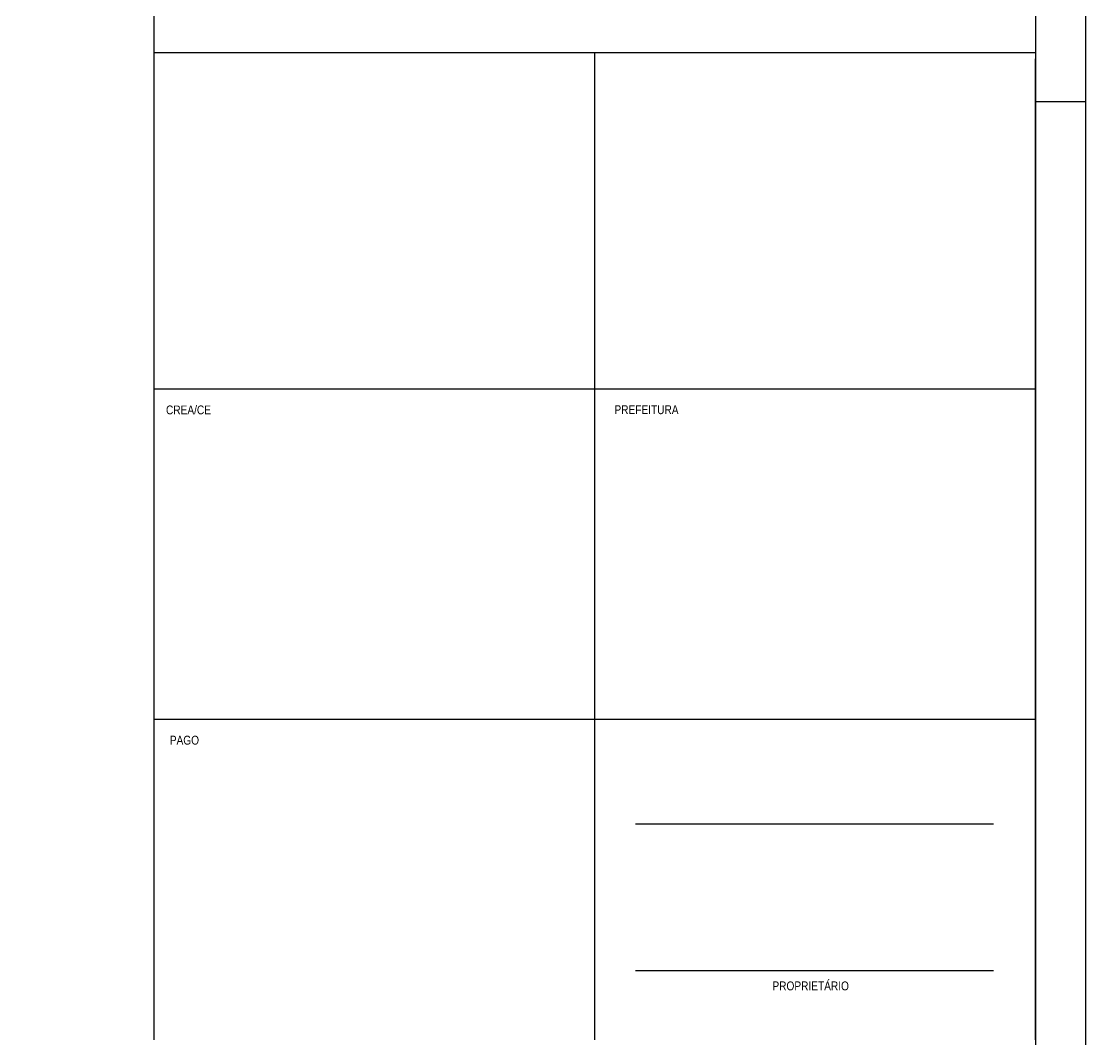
# Model space of a CAD drawing. Header units: millimetres. Extents: x -6300 to 1991, y -4770 to 4545.
# Drawn here: x -353 to 1232, y 920 to 2437 of the extents above; entities that cross this region are included whole.
import ezdxf
from ezdxf.enums import TextEntityAlignment as Align

# ---------------------------------------------------------------- set-up
doc = ezdxf.new("R2010")
doc.units = ezdxf.units.MM
doc.header["$LTSCALE"] = 20
doc.header["$MEASUREMENT"] = 0
doc.layers.get('0').update_dxf_attribs({"linetype": 'CONTINUOUS'})
for name, color, linetype in [('E-txt-g', 3, 'CONTINUOUS'), ('Lotes', 2, 'CONTINUOUS'), ('TEXTO', 2, 'CONTINUOUS')]:
    doc.layers.add(name, color=color, linetype=linetype)
doc.styles.add('F2', font='ARIALN.TTF')

msp = doc.modelspace()

# ---------------------------------------------------------------- linework, layer by layer
at = {"color": 2}
for p, q in [((-155.379, 2390.867), (-155.379, 4545.189)), ((1157.121, 920.116), (1157.121, 2381.62)), ((1157.121, 2317.689), (1232.121, 2317.689)), ((-155.379, 920.116), (-155.379, 1889.367))]:
    msp.add_line(p, q, dxfattribs=at)
msp.add_lwpolyline([(-155.379, 920.116), (-155.379, 2390.867), (1157.121, 2390.867)], dxfattribs=at)
at = {"color": 7}
for points in [[(500.871, 920.116), (500.871, 2390.867)], [(1157.121, 1889.367), (-155.379, 1889.367)], [(1157.121, 1397.114), (-155.379, 1397.114)]]:
    msp.add_lwpolyline(points, dxfattribs=at)
at = {"layer": 'E-txt-g', "color": 7}
for p, q in [((1094.761, 1241.061), (561.492, 1241.061)), ((1094.761, 1022.902), (561.492, 1022.902))]:
    msp.add_line(p, q, dxfattribs=at)
at = {"layer": 'Lotes', "color": 2}
msp.add_lwpolyline([(-6225.21, 90.189), (1232.121, 90.189), (1232.121, 4545.189), (-6225.21, 4545.189)], close=True, dxfattribs=at)
at = {"layer": 'Lotes', "color": 1}
msp.add_lwpolyline([(-6037.71, 4470.189), (1157.121, 4470.189), (1157.121, 165.189), (-6037.71, 165.189)], close=True, dxfattribs=at)

# ---------------------------------------------------------------- texts
at = {"layer": 'TEXTO', "color": 7, "style": 'F2'}
for s, height, p in [('CREA/CE', 13.1684, (-104.409, 1858.601)), ('PREFEITURA', 13.1684, (577.833, 1858.601)), ('PAGO', 13.1684, (-110.495, 1366.348)), ('PROPRIETÁRIO', 13.16839, (822.416, 1001.926))]:
    msp.add_text(s, height=height, dxfattribs=at).set_placement(p, align=Align.MIDDLE)

doc.saveas('drawing.dxf')
